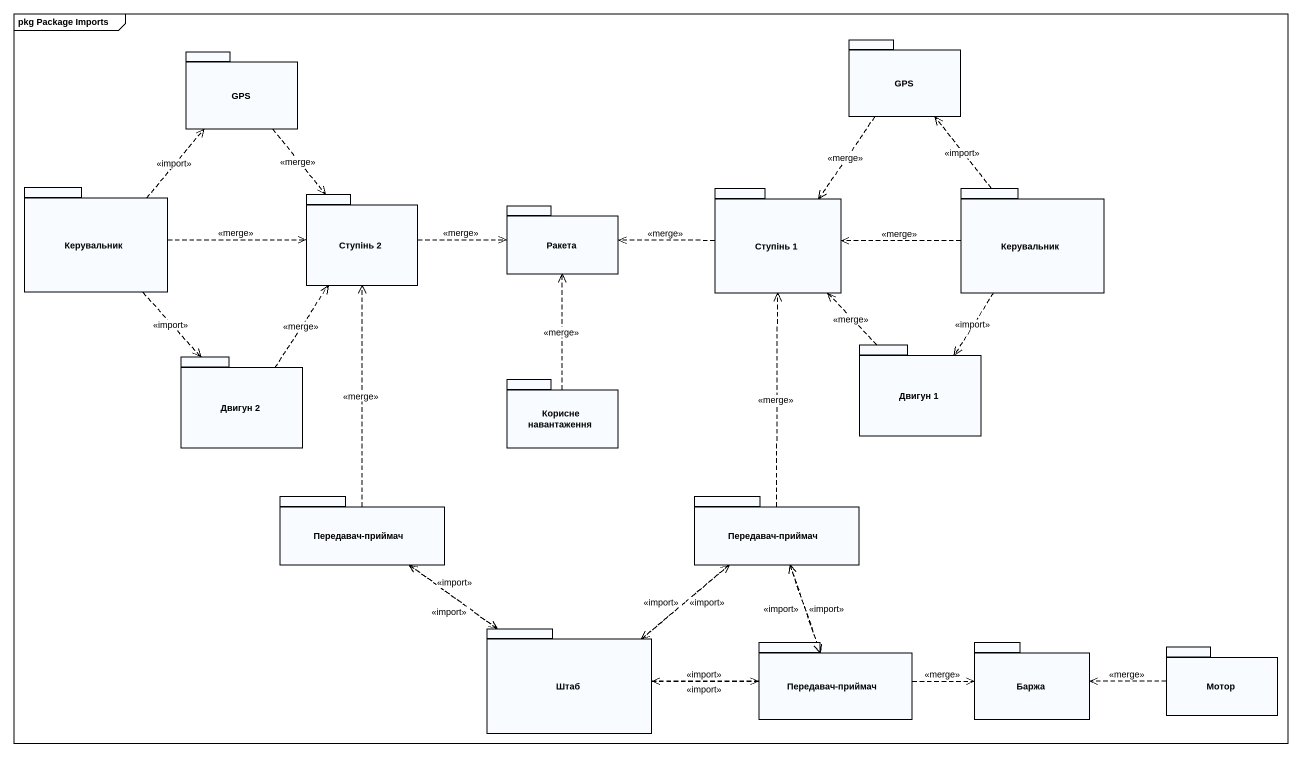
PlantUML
@startuml
mainframe pkg Package Imports
package GPS {
}
package "GPS" as GPS_2 {
}
package Керувальник {
}
package "Ступінь 2" as Ступінь_2 {
}
package "Ступінь 1" as Ступінь_1 {
}
package "Керувальник" as Керувальник_2 {
}
package Ракета {
}
package "Двигун 1" as Двигун_1 {
}
package "Двигун 2" as Двигун_2 {
}
package "Корисне навантаження" as Корисне_навантаження {
}
package "Передавач-приймач" as Передавач_приймач {
}
package "Передавач-приймач" as Передавач_приймач_2 {
}
package Штаб {
}
package "Передавач-приймач" as Передавач_приймач_3 {
}
package Баржа {
}
package Мотор {
}
GPS ..> Ступінь_1 : <<merge>>
GPS_2 ..> Ступінь_2 : <<merge>>
Керувальник .up.> GPS_2 : <<import>>
Керувальник .right.> Ступінь_2 : <<merge>>
Керувальник ..> Двигун_2 : <<import>>
Ступінь_2 .right.> Ракета : <<merge>>
Ступінь_1 .left.> Ракета : <<merge>>
Керувальник_2 .up.> GPS : <<import>>
Керувальник_2 .left.> Ступінь_1 : <<merge>>
Керувальник_2 ..> Двигун_1 : <<import>>
Двигун_1 .up.> Ступінь_1 : <<merge>>
Двигун_2 .up.> Ступінь_2 : <<merge>>
Корисне_навантаження .up.> Ракета : <<merge>>
Передавач_приймач .up.> Ступінь_2 : <<merge>>
Передавач_приймач ..> Штаб : <<import>>
Передавач_приймач_2 .up.> Ступінь_1 : <<merge>>
Передавач_приймач_2 ..> Штаб : <<import>>
Передавач_приймач_2 ..> Передавач_приймач_3 : <<import>>
Штаб .up.> Передавач_приймач : <<import>>
Штаб .up.> Передавач_приймач_2 : <<import>>
Штаб .right.> Передавач_приймач_3 : <<import>>
Передавач_приймач_3 .up.> Передавач_приймач_2 : <<import>>
Передавач_приймач_3 .left.> Штаб : <<import>>
Передавач_приймач_3 .right.> Баржа : <<merge>>
Мотор .left.> Баржа : <<merge>>
@enduml
